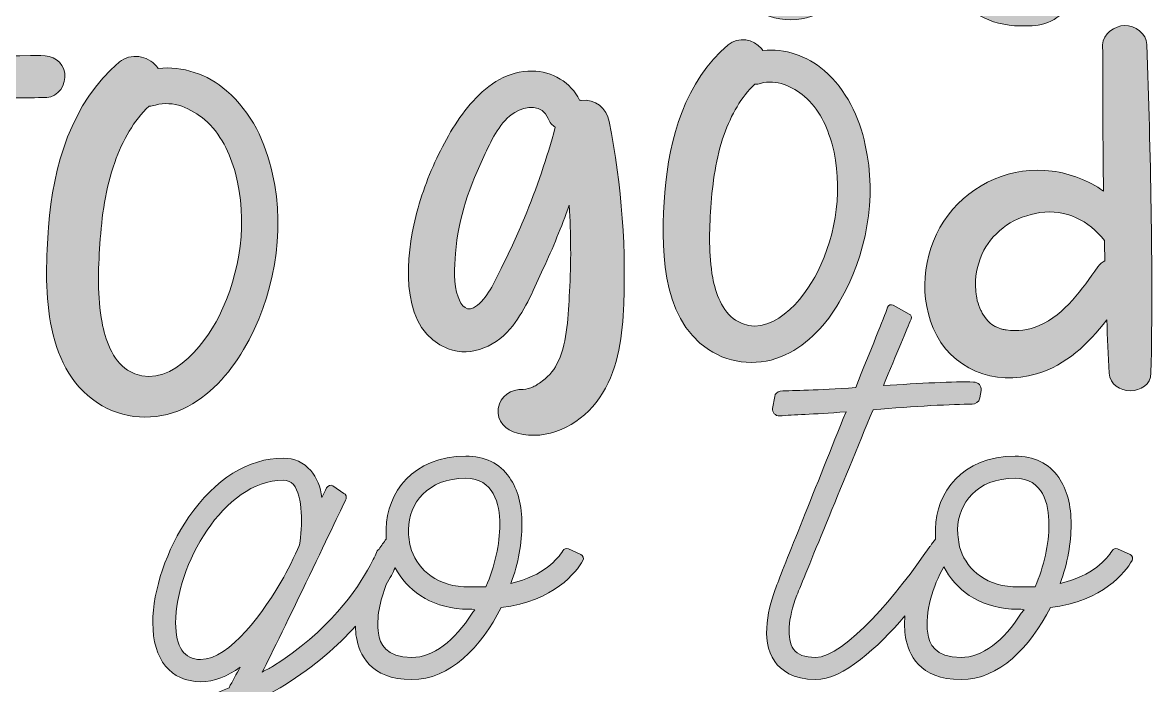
# Model space of a CAD drawing. Header units: inches. Extents: x 106 to 978, y -1050 to -26.
# Drawn here: x 471 to 965.6, y -706.8 to -416.7 of the extents above; entities that cross this region are included whole.
import ezdxf

# ---------------------------------------------------------------- set-up
doc = ezdxf.new("R2010")
doc.units = ezdxf.units.IN
doc.header["$MEASUREMENT"] = 0
doc.layers.add('Layer 1', color=7, linetype='Continuous')

# ---------------------------------------------------------------- blocks, each defined once
blk = doc.blocks.new('block 2')
at = {"layer": 'Layer 1', "true_color": 0xffffff}
h = blk.add_hatch(color=7, dxfattribs=at)
h.dxf.hatch_style = 2
edge = h.paths.add_edge_path()
edge.add_spline(control_points=[(773.33, -245.92), (773.33, -246.42), (773.17, -247.08), (773.17, -247.58), (773.17, -256.04), (771.84, -272.3), (771.51, -280.76), (771.01, -297.68), (770.35, -314.6), (769.85, -331.35), (769.02, -355.91), (766.7, -392.4), (788.76, -409.32), (794.24, -413.3), (800.54, -415.46), (806.84, -415.46), (832.99, -415.46), (847.69, -381.22), (856.43, -347.97), (857.79, -355.76), (859.55, -363.51), (861.75, -371.17), (865.9, -385.77), (872.2, -397.54), (880.66, -406.67), (889.12, -415.79), (900.74, -419.44), (915.17, -417.78), (922.97, -416.45), (929.44, -410.81), (934.91, -401.03), (940.39, -391.24), (945.03, -378.96), (949.01, -363.87), (952.99, -348.94), (956.81, -332.85), (960.29, -315.76), (961.62, -309.62), (962.95, -303.48), (964.27, -297.34), (964.77, -295.02), (964.61, -293.2), (963.61, -291.71), (962.61, -290.38), (961.45, -289.88), (959.96, -290.05), (958.47, -290.21), (957.31, -291.71), (956.48, -294.19), (955.65, -297.01), (954.15, -302.32), (952.33, -310.29), (950.01, -320.9), (947.02, -333.01), (943.37, -346.78), (939.72, -360.55), (935.57, -372.66), (930.93, -383.11), (926.12, -393.56), (921.14, -399.2), (915.67, -400.03), (912.18, -400.2), (909.7, -399.37), (907.87, -397.87), (906.05, -396.38), (904.39, -394.23), (902.73, -391.41), (897.25, -381.95), (893.27, -371.83), (890.62, -361.21), (885.15, -337.66), (882.49, -313.93), (882.99, -289.88), (883.82, -252.22), (884.98, -228.5), (886.8, -218.38), (889.62, -194.49), (893.44, -170.77), (898.08, -147.22), (899.74, -147.38), (901.24, -147.55), (902.89, -147.71), (914.34, -149.04), (924.29, -149.87), (933.09, -150.37), (941.88, -150.87), (947.52, -150.04), (950.34, -148.21), (952.49, -146.39), (954.15, -144.56), (954.98, -142.74), (955.81, -141.08), (956.31, -139.42), (956.48, -137.76), (956.64, -136.27), (956.48, -134.77), (956.15, -133.61), (955.65, -132.45), (955.32, -131.62), (954.82, -130.79), (954.65, -130.63), (954.49, -130.46), (954.49, -130.13), (954.32, -130.13), (954.32, -129.96), (954.32, -129.96), (954.15, -129.96), (954.15, -129.96), (954.15, -129.8), (947.19, -134.44), (937.4, -136.76), (924.79, -136.76), (916.83, -136.93), (908.7, -136.6), (900.41, -136.1), (901.73, -130.79), (903.39, -124.65), (905.22, -117.85), (908.54, -105.74), (912.35, -94.3), (916.66, -83.51), (920.98, -72.73), (925.29, -65.43), (929.77, -61.62), (930.43, -61.12), (930.76, -60.29), (930.93, -59.46), (930.93, -58.63), (930.6, -57.97), (930.1, -57.3), (927.94, -55.31), (925.29, -53.98), (922.14, -53.32), (918.99, -52.82), (915.67, -52.99), (912.52, -54.15), (907.7, -56.14), (902.56, -61.28), (896.76, -69.58), (890.95, -77.87), (884.48, -92.14), (877.18, -112.38), (874.69, -119.51), (872.54, -126.65), (870.38, -133.78), (865.4, -133.61), (860.76, -133.45), (856.61, -133.28), (848.15, -133.28), (842.34, -134.61), (839.36, -137.43), (838.53, -138.59), (837.87, -140.08), (837.7, -141.58), (837.37, -143.23), (837.2, -144.73), (837.37, -145.89), (837.53, -147.05), (837.7, -147.71), (838.2, -147.55), (844.17, -145.06), (853.13, -144.06), (865.24, -144.56), (865.9, -144.56), (866.73, -144.56), (867.39, -144.73), (862.75, -162.81), (859.1, -181.39), (856.78, -200.3), (852.8, -230.99), (851.14, -261.02), (851.8, -290.54), (851.8, -300.27), (852.46, -312.29), (853.77, -326.92), (846.44, -357.87), (832.64, -401.08), (815.64, -400.7), (807.01, -400.53), (803.36, -379.46), (802.36, -373.32), (798.55, -350.26), (801.04, -326.21), (801.87, -302.99), (802.2, -291.21), (804.19, -259.19), (803.69, -247.25), (803.69, -246.75), (803.69, -246.09), (803.69, -245.59), (810.82, -245.09), (813.81, -243.6), (813.65, -239.78), (813.48, -234.64), (802.2, -232.32), (787.93, -232.32), (773.67, -232.32), (762.05, -232.98), (762.05, -239.78), (762.05, -244.09), (767.53, -245.75), (773.33, -245.92)], knot_values=[0, 0, 0, 0, 1, 1, 1, 2, 2, 2, 3, 3, 3, 4, 4, 4, 5, 5, 5, 6, 6, 6, 7, 7, 7, 8, 8, 8, 9, 9, 9, 10, 10, 10, 11, 11, 11, 12, 12, 12, 13, 13, 13, 14, 14, 14, 15, 15, 15, 16, 16, 16, 17, 17, 17, 18, 18, 18, 19, 19, 19, 20, 20, 20, 21, 21, 21, 22, 22, 22, 23, 23, 23, 24, 24, 24, 25, 25, 25, 26, 26, 26, 27, 27, 27, 28, 28, 28, 29, 29, 29, 30, 30, 30, 31, 31, 31, 32, 32, 32, 33, 33, 33, 34, 34, 34, 35, 35, 35, 36, 36, 36, 37, 37, 37, 38, 38, 38, 39, 39, 39, 40, 40, 40, 41, 41, 41, 42, 42, 42, 43, 43, 43, 44, 44, 44, 45, 45, 45, 46, 46, 46, 47, 47, 47, 48, 48, 48, 49, 49, 49, 50, 50, 50, 51, 51, 51, 52, 52, 52, 53, 53, 53, 54, 54, 54, 55, 55, 55, 56, 56, 56, 57, 57, 57, 58, 58, 58, 59, 59, 59, 60, 60, 60, 61, 61, 61, 62, 62, 62, 63, 63, 63, 64, 64, 64, 65, 65, 65, 66, 66, 66, 67, 67, 67, 67], degree=3, periodic=1)
h = blk.add_hatch(color=7, dxfattribs=at)
h.dxf.hatch_style = 2
edge = h.paths.add_edge_path()
edge.add_spline(control_points=[(875.77, -500.94), (865.4, -514.95), (862.46, -534.17), (869.25, -550.37), (876.84, -568.48), (896.16, -575.83), (914.42, -570.44), (927.39, -566.61), (937.09, -557.33), (945.18, -546.83), (945.49, -554.59), (945.85, -562.35), (946.27, -570.12), (946.84, -580.36), (964.28, -580.42), (964.51, -570.02), (965.57, -522.07), (964.23, -474.22), (962.74, -426.29), (962.59, -421.51), (957.41, -417.88), (953.02, -417.97), (948.7, -418.06), (943.38, -421.48), (943.38, -426.39), (943.42, -447.75), (943.48, -469.09), (943.76, -490.42), (937.12, -485.85), (929.45, -482.78), (921.29, -481.67), (904.06, -479.33), (886.11, -486.97), (875.77, -500.94)], knot_values=[0, 0, 0, 0, 1, 1, 1, 2, 2, 2, 3, 3, 3, 4, 4, 4, 5, 5, 5, 6, 6, 6, 7, 7, 7, 8, 8, 8, 9, 9, 9, 10, 10, 10, 11, 11, 11, 11], degree=3, periodic=1)
edge = h.paths.add_edge_path()
edge.add_spline(control_points=[(944.14, -512.11), (944.2, -515.07), (944.27, -518.03), (944.34, -520.99), (943.26, -521.53), (942.22, -522.39), (941.32, -523.63), (934.39, -533.17), (926.93, -544.51), (915.66, -549.27), (910.85, -551.3), (906.14, -551.91), (901.18, -551.2), (900.6, -551.12), (900.03, -551.02), (899.46, -550.89), (899.36, -550.87), (899.28, -550.85), (899.21, -550.84), (899.12, -550.8), (898.99, -550.75), (898.81, -550.69), (898.29, -550.5), (895.68, -549.37), (896.54, -549.85), (893.9, -548.38), (893.25, -547.47), (891.37, -544.84), (891.21, -544.62), (891.11, -544.49), (891.05, -544.41), (891.02, -544.36), (891, -544.31), (890.96, -544.25), (890.67, -543.73), (890.4, -543.18), (890.15, -542.64), (889.53, -541.29), (888.94, -539.84), (888.53, -538.4), (888.64, -538.65), (888.15, -536.06), (888.09, -535.65), (888, -535.04), (887.92, -534.43), (887.86, -533.81), (887.86, -533.79), (887.72, -531.35), (887.71, -531.53), (887.72, -526.41), (888.92, -521.26), (891.47, -516.23), (893.47, -512.29), (897.07, -508.44), (901.38, -505.37), (905.18, -502.66), (911.02, -500.57), (915.89, -499.85), (927.34, -498.16), (937.38, -503.37), (944.14, -512.11)], knot_values=[0, 0, 0, 0, 1, 1, 1, 2, 2, 2, 3, 3, 3, 4, 4, 4, 5, 5, 5, 6, 6, 6, 7, 7, 7, 8, 8, 8, 9, 9, 9, 10, 10, 10, 11, 11, 11, 12, 12, 12, 13, 13, 13, 14, 14, 14, 15, 15, 15, 16, 16, 16, 17, 17, 17, 18, 18, 18, 19, 19, 19, 20, 20, 20, 20], degree=3, periodic=1)
h = blk.add_hatch(color=7, dxfattribs=at)
h.dxf.hatch_style = 2
edge = h.paths.add_edge_path()
edge.add_spline(control_points=[(828.19, -539.01), (840.15, -518.64), (844.73, -493.46), (839.58, -470.27), (836.83, -457.88), (831.33, -446.03), (821.56, -437.64), (813.97, -431.11), (804.4, -427.88), (794.77, -428.92), (794.58, -428.63), (794.39, -428.35), (794.17, -428.08), (790.78, -423.79), (783.94, -422.76), (779.65, -426.37), (760.83, -442.21), (753.72, -467.32), (751.92, -490.99), (750.2, -513.63), (749.47, -545.55), (771.03, -559.84), (780.93, -566.4), (793.81, -567.19), (804.56, -562.16), (814.79, -557.38), (822.55, -548.6), (828.19, -539.01)], knot_values=[0, 0, 0, 0, 1, 1, 1, 2, 2, 2, 3, 3, 3, 4, 4, 4, 5, 5, 5, 6, 6, 6, 7, 7, 7, 8, 8, 8, 9, 9, 9, 9], degree=3, periodic=1)
edge = h.paths.add_edge_path()
edge.add_spline(control_points=[(782.86, -546.99), (776.89, -543.19), (774.08, -534.84), (772.84, -528.33), (770.93, -518.23), (771.35, -507.85), (772.02, -497.65), (772.74, -486.76), (774.21, -475.86), (777.83, -465.69), (780.93, -456.98), (785.26, -449.24), (791.25, -443.68), (792.08, -443.65), (792.92, -443.51), (793.76, -443.27), (800.64, -441.27), (807.85, -444.61), (813.01, -448.98), (819.18, -454.2), (822.96, -462.27), (825.04, -469.93), (830.03, -488.33), (827.05, -508.94), (818.65, -525.88), (812.88, -537.5), (797.69, -556.41), (782.86, -546.99)], knot_values=[0, 0, 0, 0, 1, 1, 1, 2, 2, 2, 3, 3, 3, 4, 4, 4, 5, 5, 5, 6, 6, 6, 7, 7, 7, 8, 8, 8, 9, 9, 9, 9], degree=3, periodic=1)
h = blk.add_hatch(color=7, dxfattribs=at)
h.dxf.hatch_style = 2
edge = h.paths.add_edge_path()
edge.add_spline(control_points=[(503.71, -583.13), (514.77, -590.46), (529.17, -591.34), (541.19, -585.72), (552.63, -580.38), (561.31, -570.56), (567.61, -559.84), (580.98, -537.06), (586.1, -508.91), (580.35, -482.99), (577.28, -469.13), (571.13, -455.88), (560.2, -446.5), (551.71, -439.2), (541.02, -435.59), (530.25, -436.75), (530.04, -436.43), (529.82, -436.11), (529.58, -435.81), (525.79, -431.02), (518.13, -429.87), (513.34, -433.9), (492.3, -451.61), (484.35, -479.68), (482.34, -506.15), (480.41, -531.46), (479.6, -567.15), (503.71, -583.13)], knot_values=[0, 0, 0, 0, 1, 1, 1, 2, 2, 2, 3, 3, 3, 4, 4, 4, 5, 5, 5, 6, 6, 6, 7, 7, 7, 8, 8, 8, 9, 9, 9, 9], degree=3, periodic=1)
edge = h.paths.add_edge_path()
edge.add_spline(control_points=[(504.81, -513.59), (505.61, -501.42), (507.26, -489.24), (511.31, -477.87), (514.78, -468.12), (519.62, -459.47), (526.31, -453.25), (527.24, -453.22), (528.18, -453.07), (529.11, -452.8), (536.81, -450.56), (544.87, -454.3), (550.64, -459.18), (557.54, -465.02), (561.77, -474.04), (564.09, -482.6), (569.67, -503.18), (566.34, -526.22), (556.94, -545.16), (550.5, -558.15), (533.51, -579.3), (516.93, -568.76), (510.25, -564.52), (507.11, -555.18), (505.73, -547.9), (503.6, -536.61), (504.06, -525.01), (504.81, -513.59)], knot_values=[0, 0, 0, 0, 1, 1, 1, 2, 2, 2, 3, 3, 3, 4, 4, 4, 5, 5, 5, 6, 6, 6, 7, 7, 7, 8, 8, 8, 9, 9, 9, 9], degree=3, periodic=1)
h = blk.add_hatch(color=7, dxfattribs=at)
h.dxf.hatch_style = 2
edge = h.paths.add_edge_path()
edge.add_spline(control_points=[(489.48, -438.99), (488.71, -433.5), (484.03, -431.03), (478.99, -431.09), (454.57, -431.37), (430.14, -431.65), (405.72, -431.93), (400.68, -431.99), (397.14, -437.93), (397.78, -442.47), (398.56, -447.98), (403.26, -450.47), (408.32, -450.41), (415.96, -450.31), (423.6, -450.21), (431.24, -450.12), (432.21, -493.44), (432.36, -536.85), (436.12, -580.03), (437.06, -590.78), (455.05, -590.99), (455.39, -579.93), (456.72, -536.57), (454.54, -493.19), (453.05, -449.84), (462.56, -449.72), (472.07, -449.6), (481.57, -449.48), (486.6, -449.42), (490.11, -443.51), (489.48, -438.99)], knot_values=[0, 0, 0, 0, 1, 1, 1, 2, 2, 2, 3, 3, 3, 4, 4, 4, 5, 5, 5, 6, 6, 6, 7, 7, 7, 8, 8, 8, 9, 9, 9, 10, 10, 10, 10], degree=3, periodic=1)
h = blk.add_hatch(color=7, dxfattribs=at)
h.dxf.hatch_style = 2
edge = h.paths.add_edge_path()
edge.add_spline(control_points=[(668.01, -451.01), (661.38, -458.2), (656.36, -467.3), (652.16, -476.07), (647.68, -485.41), (644.29, -495.23), (642.08, -505.34), (638.29, -522.81), (636.53, -551.58), (657.08, -559.44), (667.69, -563.5), (678.85, -557.83), (685.38, -549.36), (691.02, -542.05), (694.87, -532.69), (698.73, -524.36), (702.92, -515.31), (706.71, -506.06), (710.06, -496.65), (710.86, -509.2), (710.92, -521.78), (710.21, -534.38), (709.61, -544.93), (709.32, -555.9), (705.35, -564.8), (703.74, -568.44), (701.61, -571.07), (698.31, -573.56), (696.28, -575.08), (695.85, -575.41), (694.24, -576.13), (692.99, -576.7), (691.38, -577.26), (689.91, -577.22), (684.69, -577.05), (679.78, -580.03), (679.06, -585.57), (678.32, -591.3), (682.34, -595.09), (687.42, -596.42), (700.48, -599.84), (713.84, -593.23), (721.83, -582.98), (730.09, -572.38), (732.91, -558.2), (733.64, -545.09), (735.23, -516.59), (733.13, -487.94), (727.56, -459.95), (726.42, -454.22), (721.37, -449.9), (715.34, -450.75), (715.29, -450.76), (715.25, -450.77), (715.2, -450.78), (714.99, -450.72), (714.79, -450.66), (714.58, -450.62), (710.85, -442.83), (702.49, -437.98), (693.9, -437.87), (683.38, -437.72), (674.88, -443.56), (668.01, -451.01)], knot_values=[0, 0, 0, 0, 1, 1, 1, 2, 2, 2, 3, 3, 3, 4, 4, 4, 5, 5, 5, 6, 6, 6, 7, 7, 7, 8, 8, 8, 9, 9, 9, 10, 10, 10, 11, 11, 11, 12, 12, 12, 13, 13, 13, 14, 14, 14, 15, 15, 15, 16, 16, 16, 17, 17, 17, 18, 18, 18, 19, 19, 19, 20, 20, 20, 21, 21, 21, 21], degree=3, periodic=1)
edge = h.paths.add_edge_path()
edge.add_spline(control_points=[(700.82, -458.58), (701.53, -460.44), (702.66, -461.69), (703.99, -462.44), (700.31, -475.94), (695.87, -489.21), (690.5, -502.15), (687.52, -509.3), (684.29, -516.35), (680.8, -523.27), (677.93, -528.98), (675, -536.31), (669.89, -540.42), (665.32, -544.09), (662.88, -540.7), (661.45, -536.78), (659.46, -531.28), (659.83, -523.77), (660.29, -517.69), (661.45, -502.16), (666.7, -487.93), (673.34, -473.97), (676.44, -467.46), (679.89, -459.89), (686.28, -455.96), (691.12, -452.97), (698.46, -452.38), (700.82, -458.58)], knot_values=[0, 0, 0, 0, 1, 1, 1, 2, 2, 2, 3, 3, 3, 4, 4, 4, 5, 5, 5, 6, 6, 6, 7, 7, 7, 8, 8, 8, 9, 9, 9, 9], degree=3, periodic=1)
h = blk.add_hatch(color=7, dxfattribs=at)
h.dxf.hatch_style = 2
edge = h.paths.add_edge_path()
edge.add_spline(control_points=[(856.91, -676.4), (856.62, -679.69), (856.67, -682.87), (857.19, -685.8), (858.41, -692.77), (862.95, -704.28), (881.43, -704.28), (898.09, -704.28), (911.72, -690.04), (920.5, -672.77), (943.83, -669.74), (953.22, -657.32), (956.25, -652.17), (956.86, -651.26), (956.25, -650.05), (955.34, -649.45), (955.34, -649.45), (949.89, -647.02), (949.89, -647.02), (948.98, -646.72), (948.07, -647.02), (947.47, -647.93), (945.35, -651.26), (939.29, -658.84), (924.75, -662.17), (928.08, -653.39), (929.59, -644.3), (929.59, -636.42), (929.59, -627.94), (927.78, -620.97), (924.14, -615.82), (919.9, -609.46), (913.23, -606.43), (905.06, -606.43), (881.73, -606.43), (870.52, -622.79), (870.22, -638.24), (870.22, -639.75), (870.22, -641.27), (870.22, -642.78), (869.48, -643.72), (868.75, -644.75), (868.03, -645.81), (867.82, -645.97), (867.63, -646.15), (867.5, -646.42), (854.48, -665.81), (830.55, -694.58), (817.82, -694.58), (812.97, -694.58), (809.95, -693.37), (808.13, -690.95), (805.1, -686.4), (805.7, -677.62), (809.64, -667.32), (812.97, -659.14), (829.64, -618.25), (842.96, -586.13), (860.84, -584.62), (878.11, -583.71), (886.28, -583.71), (887.8, -583.71), (889.31, -582.8), (889.61, -580.98), (889.61, -580.98), (890.22, -577.65), (890.22, -577.65), (890.52, -575.84), (889.01, -574.02), (886.89, -574.02), (878.71, -573.71), (863.26, -574.62), (847.51, -575.53), (853.26, -561.6), (857.81, -550.69), (859.63, -546.45), (859.93, -545.54), (859.63, -544.63), (858.72, -544.33), (858.72, -544.33), (851.75, -540.39), (851.75, -540.39), (850.84, -539.79), (849.63, -540.39), (849.33, -541.3), (847.51, -546.15), (842.05, -559.78), (835.39, -576.44), (818.12, -577.65), (808.43, -577.65), (802.37, -577.96), (801.16, -578.26), (799.95, -579.17), (799.95, -580.38), (799.95, -580.38), (799.04, -585.53), (799.04, -585.53), (798.74, -587.35), (800.25, -588.86), (802.07, -588.86), (808.43, -588.26), (816, -588.26), (831.15, -587.04), (818.43, -618.55), (803.58, -655.81), (800.56, -663.68), (797.53, -671.86), (793.28, -686.71), (799.95, -696.4), (802.67, -700.04), (807.83, -704.28), (817.82, -704.28), (829.93, -704.28), (844.97, -690.26), (856.91, -676.4)], knot_values=[0, 0, 0, 0, 1, 1, 1, 2, 2, 2, 3, 3, 3, 4, 4, 4, 5, 5, 5, 6, 6, 6, 7, 7, 7, 8, 8, 8, 9, 9, 9, 10, 10, 10, 11, 11, 11, 12, 12, 12, 13, 13, 13, 14, 14, 14, 15, 15, 15, 16, 16, 16, 17, 17, 17, 18, 18, 18, 19, 19, 19, 20, 20, 20, 21, 21, 21, 22, 22, 22, 23, 23, 23, 24, 24, 24, 25, 25, 25, 26, 26, 26, 27, 27, 27, 28, 28, 28, 29, 29, 29, 30, 30, 30, 31, 31, 31, 32, 32, 32, 33, 33, 33, 34, 34, 34, 35, 35, 35, 36, 36, 36, 37, 37, 37, 38, 38, 38, 38], degree=3, periodic=1)
edge = h.paths.add_edge_path()
edge.add_spline(control_points=[(905.06, -616.12), (917.17, -616.12), (919.9, -627.33), (919.9, -636.42), (919.9, -644.9), (917.78, -654.6), (913.84, -663.68), (910.81, -663.68), (907.78, -663.68), (904.15, -663.68), (890.82, -662.78), (883.24, -654.9), (880.82, -646.11), (880.22, -643.69), (879.91, -639.75), (879.91, -638.54), (880.22, -627.33), (888.09, -616.12), (905.06, -616.12)], knot_values=[0, 0, 0, 0, 1, 1, 1, 2, 2, 2, 3, 3, 3, 4, 4, 4, 5, 5, 5, 6, 6, 6, 6], degree=3, periodic=1)
edge = h.paths.add_edge_path()
edge.add_spline(control_points=[(873.85, -654.9), (879, -664.59), (888.7, -672.47), (903.54, -673.38), (905.36, -673.38), (907.18, -673.38), (909, -673.68), (908.69, -673.98), (908.39, -674.59), (907.78, -675.2), (900.21, -687.31), (890.52, -694.58), (881.43, -694.58), (869.92, -694.58), (867.49, -688.52), (866.89, -683.98), (865.37, -674.89), (869.31, -663.08), (873.85, -654.9)], knot_values=[0, 0, 0, 0, 1, 1, 1, 2, 2, 2, 3, 3, 3, 4, 4, 4, 5, 5, 5, 6, 6, 6, 6], degree=3, periodic=1)
h = blk.add_hatch(color=7, dxfattribs=at)
h.dxf.hatch_style = 2
edge = h.paths.add_edge_path()
edge.add_spline(control_points=[(680.31, -672.77), (703.63, -669.74), (713.02, -657.32), (716.05, -652.17), (716.66, -651.26), (716.05, -650.05), (715.14, -649.45), (715.14, -649.45), (709.69, -647.02), (709.69, -647.02), (708.78, -646.72), (707.87, -647.02), (707.27, -647.93), (705.15, -651.26), (699.09, -658.84), (684.55, -662.17), (687.88, -653.39), (689.39, -644.3), (689.39, -636.42), (689.39, -627.94), (687.58, -620.97), (683.94, -615.82), (679.7, -609.46), (673.04, -606.43), (664.86, -606.43), (641.53, -606.43), (630.32, -622.79), (630.02, -638.24), (630.02, -639.75), (630.02, -641.27), (630.02, -642.78), (628.97, -644.11), (627.93, -645.58), (626.93, -647.16), (626.6, -647.37), (626.3, -647.62), (626.09, -647.93), (625.76, -648.73), (625.29, -649.77), (624.73, -650.96), (624.15, -652.03), (623.58, -653.13), (623.04, -654.26), (617.39, -664.81), (604.76, -683.29), (580.35, -698.52), (579.14, -699.43), (577.32, -700.04), (575.81, -700.95), (583.38, -686.1), (610.95, -628.55), (612.46, -625.21), (612.76, -624.3), (612.46, -623.09), (611.55, -622.79), (611.55, -622.79), (606.71, -619.46), (606.71, -619.46), (605.8, -618.85), (604.59, -619.46), (603.98, -620.37), (603.37, -621.58), (602.77, -622.79), (601.86, -624.61), (601.25, -620.06), (599.74, -615.82), (597.01, -612.79), (593.98, -609.16), (589.74, -607.34), (584.9, -607.34), (569.75, -607.34), (555.21, -616.43), (543.7, -633.09), (534, -647.33), (527.94, -664.9), (527.94, -679.44), (527.94, -695.49), (535.82, -705.19), (548.85, -705.19), (554.9, -705.19), (560.66, -702.76), (566.11, -698.82), (564.6, -701.85), (562.78, -704.88), (561.27, -707.91), (557.63, -709.43), (553.69, -710.94), (549.75, -712.46), (537.64, -717.61), (524.91, -722.76), (516.13, -728.21), (497.95, -740.33), (488.56, -754.26), (491.59, -766.38), (493.11, -773.95), (500.08, -779.1), (509.47, -780.31), (510.68, -780.31), (511.89, -780.62), (513.1, -780.62), (533.7, -780.62), (545.21, -758.8), (559.75, -731.84), (560.96, -729.72), (561.87, -727.3), (563.39, -725.18), (564.9, -721.85), (566.72, -718.82), (568.54, -715.49), (574.9, -712.76), (580.65, -709.73), (585.5, -706.7), (598.95, -698.37), (609.04, -689.3), (616.54, -680.93), (616.58, -682.6), (616.72, -684.24), (616.99, -685.8), (618.21, -692.77), (622.75, -704.28), (641.23, -704.28), (657.89, -704.28), (671.52, -690.04), (680.31, -672.77)], knot_values=[0, 0, 0, 0, 1, 1, 1, 2, 2, 2, 3, 3, 3, 4, 4, 4, 5, 5, 5, 6, 6, 6, 7, 7, 7, 8, 8, 8, 9, 9, 9, 10, 10, 10, 11, 11, 11, 12, 12, 12, 13, 13, 13, 14, 14, 14, 15, 15, 15, 16, 16, 16, 17, 17, 17, 18, 18, 18, 19, 19, 19, 20, 20, 20, 21, 21, 21, 22, 22, 22, 23, 23, 23, 24, 24, 24, 25, 25, 25, 26, 26, 26, 27, 27, 27, 28, 28, 28, 29, 29, 29, 30, 30, 30, 31, 31, 31, 32, 32, 32, 33, 33, 33, 34, 34, 34, 35, 35, 35, 36, 36, 36, 37, 37, 37, 38, 38, 38, 39, 39, 39, 40, 40, 40, 41, 41, 41, 41], degree=3, periodic=1)
edge = h.paths.add_edge_path()
edge.add_spline(control_points=[(550.97, -727.3), (535.52, -756.08), (526.13, -772.44), (510.68, -770.62), (507.35, -770.32), (502.19, -768.8), (500.98, -763.95), (499.47, -757.9), (505.22, -746.99), (521.58, -736.69), (529.46, -731.24), (541.58, -726.39), (553.39, -721.54), (553.69, -721.54), (554, -721.54), (554.3, -721.24), (553.09, -723.36), (552.18, -725.48), (550.97, -727.3)], knot_values=[0, 0, 0, 0, 1, 1, 1, 2, 2, 2, 3, 3, 3, 4, 4, 4, 5, 5, 5, 6, 6, 6, 6], degree=3, periodic=1)
edge = h.paths.add_edge_path()
edge.add_spline(control_points=[(548.85, -695.49), (541.58, -695.49), (537.94, -690.04), (537.94, -679.44), (537.94, -654.6), (558.84, -617.03), (584.9, -617.03), (587.02, -617.03), (588.23, -617.64), (589.44, -618.85), (593.68, -624), (593.38, -637.33), (592.16, -645.21), (591.86, -646.42), (587.32, -655.51), (585.2, -659.44), (576.72, -674.59), (561.57, -695.49), (548.85, -695.49)], knot_values=[0, 0, 0, 0, 1, 1, 1, 2, 2, 2, 3, 3, 3, 4, 4, 4, 5, 5, 5, 6, 6, 6, 6], degree=3, periodic=1)
edge = h.paths.add_edge_path()
edge.add_spline(control_points=[(664.86, -616.12), (676.97, -616.12), (679.7, -627.33), (679.7, -636.42), (679.7, -644.9), (677.58, -654.6), (673.64, -663.68), (670.61, -663.68), (667.58, -663.68), (663.95, -663.68), (650.62, -662.78), (643.05, -654.9), (640.62, -646.11), (640.02, -643.69), (639.72, -639.75), (639.72, -638.54), (640.02, -627.33), (647.89, -616.12), (664.86, -616.12)], knot_values=[0, 0, 0, 0, 1, 1, 1, 2, 2, 2, 3, 3, 3, 4, 4, 4, 5, 5, 5, 6, 6, 6, 6], degree=3, periodic=1)
edge = h.paths.add_edge_path()
edge.add_spline(control_points=[(626.69, -683.98), (625.61, -677.5), (627.32, -669.65), (630.03, -662.7), (631.74, -659.81), (633.02, -657.32), (633.92, -655.37), (639.14, -664.85), (648.75, -672.49), (663.34, -673.38), (665.16, -673.38), (666.98, -673.38), (668.8, -673.68), (668.49, -673.98), (668.19, -674.59), (667.58, -675.2), (660.01, -687.31), (650.32, -694.58), (641.23, -694.58), (629.72, -694.58), (627.29, -688.52), (626.69, -683.98)], knot_values=[0, 0, 0, 0, 1, 1, 1, 2, 2, 2, 3, 3, 3, 4, 4, 4, 5, 5, 5, 6, 6, 6, 7, 7, 7, 7], degree=3, periodic=1)
at = {"layer": 'Layer 1', "lineweight": 0}
for points, knots in [([(773.33, -245.92), (773.33, -246.42), (773.17, -247.08), (773.17, -247.58), (773.17, -256.04), (771.84, -272.3), (771.51, -280.76), (771.01, -297.68), (770.35, -314.6), (769.85, -331.35), (769.02, -355.91), (766.7, -392.4), (788.76, -409.32), (794.24, -413.3), (800.54, -415.46), (806.84, -415.46), (832.99, -415.46), (847.69, -381.22), (856.43, -347.97), (857.79, -355.76), (859.55, -363.51), (861.75, -371.17), (865.9, -385.77), (872.2, -397.54), (880.66, -406.67), (889.12, -415.79), (900.74, -419.44), (915.17, -417.78), (922.97, -416.45), (929.44, -410.81), (934.91, -401.03), (940.39, -391.24), (945.03, -378.96), (949.01, -363.87), (952.99, -348.94), (956.81, -332.85), (960.29, -315.76), (961.62, -309.62), (962.95, -303.48), (964.27, -297.34), (964.77, -295.02), (964.61, -293.2), (963.61, -291.71), (962.61, -290.38), (961.45, -289.88), (959.96, -290.05), (958.47, -290.21), (957.31, -291.71), (956.48, -294.19), (955.65, -297.01), (954.15, -302.32), (952.33, -310.29), (950.01, -320.9), (947.02, -333.01), (943.37, -346.78), (939.72, -360.55), (935.57, -372.66), (930.93, -383.11), (926.12, -393.56), (921.14, -399.2), (915.67, -400.03), (912.18, -400.2), (909.7, -399.37), (907.87, -397.87), (906.05, -396.38), (904.39, -394.23), (902.73, -391.41), (897.25, -381.95), (893.27, -371.83), (890.62, -361.21), (885.15, -337.66), (882.49, -313.93), (882.99, -289.88), (883.82, -252.22), (884.98, -228.5), (886.8, -218.38), (889.62, -194.49), (893.44, -170.77), (898.08, -147.22), (899.74, -147.38), (901.24, -147.55), (902.89, -147.71), (914.34, -149.04), (924.29, -149.87), (933.09, -150.37), (941.88, -150.87), (947.52, -150.04), (950.34, -148.21), (952.49, -146.39), (954.15, -144.56), (954.98, -142.74), (955.81, -141.08), (956.31, -139.42), (956.48, -137.76), (956.64, -136.27), (956.48, -134.77), (956.15, -133.61), (955.65, -132.45), (955.32, -131.62), (954.82, -130.79), (954.65, -130.63), (954.49, -130.46), (954.49, -130.13), (954.32, -130.13), (954.32, -129.96), (954.32, -129.96), (954.15, -129.96), (954.15, -129.96), (954.15, -129.8), (947.19, -134.44), (937.4, -136.76), (924.79, -136.76), (916.83, -136.93), (908.7, -136.6), (900.41, -136.1), (901.73, -130.79), (903.39, -124.65), (905.22, -117.85), (908.54, -105.74), (912.35, -94.3), (916.66, -83.51), (920.98, -72.73), (925.29, -65.43), (929.77, -61.62), (930.43, -61.12), (930.76, -60.29), (930.93, -59.46), (930.93, -58.63), (930.6, -57.97), (930.1, -57.3), (927.94, -55.31), (925.29, -53.98), (922.14, -53.32), (918.99, -52.82), (915.67, -52.99), (912.52, -54.15), (907.7, -56.14), (902.56, -61.28), (896.76, -69.58), (890.95, -77.87), (884.48, -92.14), (877.18, -112.38), (874.69, -119.51), (872.54, -126.65), (870.38, -133.78), (865.4, -133.61), (860.76, -133.45), (856.61, -133.28), (848.15, -133.28), (842.34, -134.61), (839.36, -137.43), (838.53, -138.59), (837.87, -140.08), (837.7, -141.58), (837.37, -143.23), (837.2, -144.73), (837.37, -145.89), (837.53, -147.05), (837.7, -147.71), (838.2, -147.55), (844.17, -145.06), (853.13, -144.06), (865.24, -144.56), (865.9, -144.56), (866.73, -144.56), (867.39, -144.73), (862.75, -162.81), (859.1, -181.39), (856.78, -200.3), (852.8, -230.99), (851.14, -261.02), (851.8, -290.54), (851.8, -300.27), (852.46, -312.29), (853.77, -326.92), (846.44, -357.87), (832.64, -401.08), (815.64, -400.7), (807.01, -400.53), (803.36, -379.46), (802.36, -373.32), (798.55, -350.26), (801.04, -326.21), (801.87, -302.99), (802.2, -291.21), (804.19, -259.19), (803.69, -247.25), (803.69, -246.75), (803.69, -246.09), (803.69, -245.59), (810.82, -245.09), (813.81, -243.6), (813.65, -239.78), (813.48, -234.64), (802.2, -232.32), (787.93, -232.32), (773.67, -232.32), (762.05, -232.98), (762.05, -239.78), (762.05, -244.09), (767.53, -245.75), (773.33, -245.92)], [0, 0, 0, 0, 1, 1, 1, 2, 2, 2, 3, 3, 3, 4, 4, 4, 5, 5, 5, 6, 6, 6, 7, 7, 7, 8, 8, 8, 9, 9, 9, 10, 10, 10, 11, 11, 11, 12, 12, 12, 13, 13, 13, 14, 14, 14, 15, 15, 15, 16, 16, 16, 17, 17, 17, 18, 18, 18, 19, 19, 19, 20, 20, 20, 21, 21, 21, 22, 22, 22, 23, 23, 23, 24, 24, 24, 25, 25, 25, 26, 26, 26, 27, 27, 27, 28, 28, 28, 29, 29, 29, 30, 30, 30, 31, 31, 31, 32, 32, 32, 33, 33, 33, 34, 34, 34, 35, 35, 35, 36, 36, 36, 37, 37, 37, 38, 38, 38, 39, 39, 39, 40, 40, 40, 41, 41, 41, 42, 42, 42, 43, 43, 43, 44, 44, 44, 45, 45, 45, 46, 46, 46, 47, 47, 47, 48, 48, 48, 49, 49, 49, 50, 50, 50, 51, 51, 51, 52, 52, 52, 53, 53, 53, 54, 54, 54, 55, 55, 55, 56, 56, 56, 57, 57, 57, 58, 58, 58, 59, 59, 59, 60, 60, 60, 61, 61, 61, 62, 62, 62, 63, 63, 63, 64, 64, 64, 65, 65, 65, 66, 66, 66, 67, 67, 67, 67]), ([(875.77, -500.94), (865.4, -514.95), (862.46, -534.17), (869.25, -550.37), (876.84, -568.48), (896.16, -575.83), (914.42, -570.44), (927.39, -566.61), (937.09, -557.33), (945.18, -546.83), (945.49, -554.59), (945.85, -562.35), (946.27, -570.12), (946.84, -580.36), (964.28, -580.42), (964.51, -570.02), (965.57, -522.07), (964.23, -474.22), (962.74, -426.29), (962.59, -421.51), (957.41, -417.88), (953.02, -417.97), (948.7, -418.06), (943.38, -421.48), (943.38, -426.39), (943.42, -447.75), (943.48, -469.09), (943.76, -490.42), (937.12, -485.85), (929.45, -482.78), (921.29, -481.67), (904.06, -479.33), (886.11, -486.97), (875.77, -500.94)], [0, 0, 0, 0, 1, 1, 1, 2, 2, 2, 3, 3, 3, 4, 4, 4, 5, 5, 5, 6, 6, 6, 7, 7, 7, 8, 8, 8, 9, 9, 9, 10, 10, 10, 11, 11, 11, 11]), ([(828.19, -539.01), (840.15, -518.64), (844.73, -493.46), (839.58, -470.27), (836.83, -457.88), (831.33, -446.03), (821.56, -437.64), (813.97, -431.11), (804.4, -427.88), (794.77, -428.92), (794.58, -428.63), (794.39, -428.35), (794.17, -428.08), (790.78, -423.79), (783.94, -422.76), (779.65, -426.37), (760.83, -442.21), (753.72, -467.32), (751.92, -490.99), (750.2, -513.63), (749.47, -545.55), (771.03, -559.84), (780.93, -566.4), (793.81, -567.19), (804.56, -562.16), (814.79, -557.38), (822.55, -548.6), (828.19, -539.01)], [0, 0, 0, 0, 1, 1, 1, 2, 2, 2, 3, 3, 3, 4, 4, 4, 5, 5, 5, 6, 6, 6, 7, 7, 7, 8, 8, 8, 9, 9, 9, 9]), ([(503.71, -583.13), (514.77, -590.46), (529.17, -591.34), (541.19, -585.72), (552.63, -580.38), (561.31, -570.56), (567.61, -559.84), (580.98, -537.06), (586.1, -508.91), (580.35, -482.99), (577.28, -469.13), (571.13, -455.88), (560.2, -446.5), (551.71, -439.2), (541.02, -435.59), (530.25, -436.75), (530.04, -436.43), (529.82, -436.11), (529.58, -435.81), (525.79, -431.02), (518.13, -429.87), (513.34, -433.9), (492.3, -451.61), (484.35, -479.68), (482.34, -506.15), (480.41, -531.46), (479.6, -567.15), (503.71, -583.13)], [0, 0, 0, 0, 1, 1, 1, 2, 2, 2, 3, 3, 3, 4, 4, 4, 5, 5, 5, 6, 6, 6, 7, 7, 7, 8, 8, 8, 9, 9, 9, 9]), ([(489.48, -438.99), (488.71, -433.5), (484.03, -431.03), (478.99, -431.09), (454.57, -431.37), (430.14, -431.65), (405.72, -431.93), (400.68, -431.99), (397.14, -437.93), (397.78, -442.47), (398.56, -447.98), (403.26, -450.47), (408.32, -450.41), (415.96, -450.31), (423.6, -450.21), (431.24, -450.12), (432.21, -493.44), (432.36, -536.85), (436.12, -580.03), (437.06, -590.78), (455.05, -590.99), (455.39, -579.93), (456.72, -536.57), (454.54, -493.19), (453.05, -449.84), (462.56, -449.72), (472.07, -449.6), (481.57, -449.48), (486.6, -449.42), (490.11, -443.51), (489.48, -438.99)], [0, 0, 0, 0, 1, 1, 1, 2, 2, 2, 3, 3, 3, 4, 4, 4, 5, 5, 5, 6, 6, 6, 7, 7, 7, 8, 8, 8, 9, 9, 9, 10, 10, 10, 10]), ([(668.01, -451.01), (661.38, -458.2), (656.36, -467.3), (652.16, -476.07), (647.68, -485.41), (644.29, -495.23), (642.08, -505.34), (638.29, -522.81), (636.53, -551.58), (657.08, -559.44), (667.69, -563.5), (678.85, -557.83), (685.38, -549.36), (691.02, -542.05), (694.87, -532.69), (698.73, -524.36), (702.92, -515.31), (706.71, -506.06), (710.06, -496.65), (710.86, -509.2), (710.92, -521.78), (710.21, -534.38), (709.61, -544.93), (709.32, -555.9), (705.35, -564.8), (703.74, -568.44), (701.61, -571.07), (698.31, -573.56), (696.28, -575.08), (695.85, -575.41), (694.24, -576.13), (692.99, -576.7), (691.38, -577.26), (689.91, -577.22), (684.69, -577.05), (679.78, -580.03), (679.06, -585.57), (678.32, -591.3), (682.34, -595.09), (687.42, -596.42), (700.48, -599.84), (713.84, -593.23), (721.83, -582.98), (730.09, -572.38), (732.91, -558.2), (733.64, -545.09), (735.23, -516.59), (733.13, -487.94), (727.56, -459.95), (726.42, -454.22), (721.37, -449.9), (715.34, -450.75), (715.29, -450.76), (715.25, -450.77), (715.2, -450.78), (714.99, -450.72), (714.79, -450.66), (714.58, -450.62), (710.85, -442.83), (702.49, -437.98), (693.9, -437.87), (683.38, -437.72), (674.88, -443.56), (668.01, -451.01)], [0, 0, 0, 0, 1, 1, 1, 2, 2, 2, 3, 3, 3, 4, 4, 4, 5, 5, 5, 6, 6, 6, 7, 7, 7, 8, 8, 8, 9, 9, 9, 10, 10, 10, 11, 11, 11, 12, 12, 12, 13, 13, 13, 14, 14, 14, 15, 15, 15, 16, 16, 16, 17, 17, 17, 18, 18, 18, 19, 19, 19, 20, 20, 20, 21, 21, 21, 21]), ([(782.86, -546.99), (776.89, -543.19), (774.08, -534.84), (772.84, -528.33), (770.93, -518.23), (771.35, -507.85), (772.02, -497.65), (772.74, -486.76), (774.21, -475.86), (777.83, -465.69), (780.93, -456.98), (785.26, -449.24), (791.25, -443.68), (792.08, -443.65), (792.92, -443.51), (793.76, -443.27), (800.64, -441.27), (807.85, -444.61), (813.01, -448.98), (819.18, -454.2), (822.96, -462.27), (825.04, -469.93), (830.03, -488.33), (827.05, -508.94), (818.65, -525.88), (812.88, -537.5), (797.69, -556.41), (782.86, -546.99)], [0, 0, 0, 0, 1, 1, 1, 2, 2, 2, 3, 3, 3, 4, 4, 4, 5, 5, 5, 6, 6, 6, 7, 7, 7, 8, 8, 8, 9, 9, 9, 9]), ([(504.81, -513.59), (505.61, -501.42), (507.26, -489.24), (511.31, -477.87), (514.78, -468.12), (519.62, -459.47), (526.31, -453.25), (527.24, -453.22), (528.18, -453.07), (529.11, -452.8), (536.81, -450.56), (544.87, -454.3), (550.64, -459.18), (557.54, -465.02), (561.77, -474.04), (564.09, -482.6), (569.67, -503.18), (566.34, -526.22), (556.94, -545.16), (550.5, -558.15), (533.51, -579.3), (516.93, -568.76), (510.25, -564.52), (507.11, -555.18), (505.73, -547.9), (503.6, -536.61), (504.06, -525.01), (504.81, -513.59)], [0, 0, 0, 0, 1, 1, 1, 2, 2, 2, 3, 3, 3, 4, 4, 4, 5, 5, 5, 6, 6, 6, 7, 7, 7, 8, 8, 8, 9, 9, 9, 9]), ([(700.82, -458.58), (701.53, -460.44), (702.66, -461.69), (703.99, -462.44), (700.31, -475.94), (695.87, -489.21), (690.5, -502.15), (687.52, -509.3), (684.29, -516.35), (680.8, -523.27), (677.93, -528.98), (675, -536.31), (669.89, -540.42), (665.32, -544.09), (662.88, -540.7), (661.45, -536.78), (659.46, -531.28), (659.83, -523.77), (660.29, -517.69), (661.45, -502.16), (666.7, -487.93), (673.34, -473.97), (676.44, -467.46), (679.89, -459.89), (686.28, -455.96), (691.12, -452.97), (698.46, -452.38), (700.82, -458.58)], [0, 0, 0, 0, 1, 1, 1, 2, 2, 2, 3, 3, 3, 4, 4, 4, 5, 5, 5, 6, 6, 6, 7, 7, 7, 8, 8, 8, 9, 9, 9, 9]), ([(944.14, -512.11), (944.2, -515.07), (944.27, -518.03), (944.34, -520.99), (943.26, -521.53), (942.22, -522.39), (941.32, -523.63), (934.39, -533.17), (926.93, -544.51), (915.66, -549.27), (910.85, -551.3), (906.14, -551.91), (901.18, -551.2), (900.6, -551.12), (900.03, -551.02), (899.46, -550.89), (899.36, -550.87), (899.28, -550.85), (899.21, -550.84), (899.12, -550.8), (898.99, -550.75), (898.81, -550.69), (898.29, -550.5), (895.68, -549.37), (896.54, -549.85), (893.9, -548.38), (893.25, -547.47), (891.37, -544.84), (891.21, -544.62), (891.11, -544.49), (891.05, -544.41), (891.02, -544.36), (891, -544.31), (890.96, -544.25), (890.67, -543.73), (890.4, -543.18), (890.15, -542.64), (889.53, -541.29), (888.94, -539.84), (888.53, -538.4), (888.64, -538.65), (888.15, -536.06), (888.09, -535.65), (888, -535.04), (887.92, -534.43), (887.86, -533.81), (887.86, -533.79), (887.72, -531.35), (887.71, -531.53), (887.72, -526.41), (888.92, -521.26), (891.47, -516.23), (893.47, -512.29), (897.07, -508.44), (901.38, -505.37), (905.18, -502.66), (911.02, -500.57), (915.89, -499.85), (927.34, -498.16), (937.38, -503.37), (944.14, -512.11)], [0, 0, 0, 0, 1, 1, 1, 2, 2, 2, 3, 3, 3, 4, 4, 4, 5, 5, 5, 6, 6, 6, 7, 7, 7, 8, 8, 8, 9, 9, 9, 10, 10, 10, 11, 11, 11, 12, 12, 12, 13, 13, 13, 14, 14, 14, 15, 15, 15, 16, 16, 16, 17, 17, 17, 18, 18, 18, 19, 19, 19, 20, 20, 20, 20]), ([(856.91, -676.4), (856.62, -679.69), (856.67, -682.87), (857.19, -685.8), (858.41, -692.77), (862.95, -704.28), (881.43, -704.28), (898.09, -704.28), (911.72, -690.04), (920.5, -672.77), (943.83, -669.74), (953.22, -657.32), (956.25, -652.17), (956.86, -651.26), (956.25, -650.05), (955.34, -649.45), (955.34, -649.45), (949.89, -647.02), (949.89, -647.02), (948.98, -646.72), (948.07, -647.02), (947.47, -647.93), (945.35, -651.26), (939.29, -658.84), (924.75, -662.17), (928.08, -653.39), (929.59, -644.3), (929.59, -636.42), (929.59, -627.94), (927.78, -620.97), (924.14, -615.82), (919.9, -609.46), (913.23, -606.43), (905.06, -606.43), (881.73, -606.43), (870.52, -622.79), (870.22, -638.24), (870.22, -639.75), (870.22, -641.27), (870.22, -642.78), (869.48, -643.72), (868.75, -644.75), (868.03, -645.81), (867.82, -645.97), (867.63, -646.15), (867.5, -646.42), (854.48, -665.81), (830.55, -694.58), (817.82, -694.58), (812.97, -694.58), (809.95, -693.37), (808.13, -690.95), (805.1, -686.4), (805.7, -677.62), (809.64, -667.32), (812.97, -659.14), (829.64, -618.25), (842.96, -586.13), (860.84, -584.62), (878.11, -583.71), (886.28, -583.71), (887.8, -583.71), (889.31, -582.8), (889.61, -580.98), (889.61, -580.98), (890.22, -577.65), (890.22, -577.65), (890.52, -575.84), (889.01, -574.02), (886.89, -574.02), (878.71, -573.71), (863.26, -574.62), (847.51, -575.53), (853.26, -561.6), (857.81, -550.69), (859.63, -546.45), (859.93, -545.54), (859.63, -544.63), (858.72, -544.33), (858.72, -544.33), (851.75, -540.39), (851.75, -540.39), (850.84, -539.79), (849.63, -540.39), (849.33, -541.3), (847.51, -546.15), (842.05, -559.78), (835.39, -576.44), (818.12, -577.65), (808.43, -577.65), (802.37, -577.96), (801.16, -578.26), (799.95, -579.17), (799.95, -580.38), (799.95, -580.38), (799.04, -585.53), (799.04, -585.53), (798.74, -587.35), (800.25, -588.86), (802.07, -588.86), (808.43, -588.26), (816, -588.26), (831.15, -587.04), (818.43, -618.55), (803.58, -655.81), (800.56, -663.68), (797.53, -671.86), (793.28, -686.71), (799.95, -696.4), (802.67, -700.04), (807.83, -704.28), (817.82, -704.28), (829.93, -704.28), (844.97, -690.26), (856.91, -676.4)], [0, 0, 0, 0, 1, 1, 1, 2, 2, 2, 3, 3, 3, 4, 4, 4, 5, 5, 5, 6, 6, 6, 7, 7, 7, 8, 8, 8, 9, 9, 9, 10, 10, 10, 11, 11, 11, 12, 12, 12, 13, 13, 13, 14, 14, 14, 15, 15, 15, 16, 16, 16, 17, 17, 17, 18, 18, 18, 19, 19, 19, 20, 20, 20, 21, 21, 21, 22, 22, 22, 23, 23, 23, 24, 24, 24, 25, 25, 25, 26, 26, 26, 27, 27, 27, 28, 28, 28, 29, 29, 29, 30, 30, 30, 31, 31, 31, 32, 32, 32, 33, 33, 33, 34, 34, 34, 35, 35, 35, 36, 36, 36, 37, 37, 37, 38, 38, 38, 38]), ([(680.31, -672.77), (703.63, -669.74), (713.02, -657.32), (716.05, -652.17), (716.66, -651.26), (716.05, -650.05), (715.14, -649.45), (715.14, -649.45), (709.69, -647.02), (709.69, -647.02), (708.78, -646.72), (707.87, -647.02), (707.27, -647.93), (705.15, -651.26), (699.09, -658.84), (684.55, -662.17), (687.88, -653.39), (689.39, -644.3), (689.39, -636.42), (689.39, -627.94), (687.58, -620.97), (683.94, -615.82), (679.7, -609.46), (673.04, -606.43), (664.86, -606.43), (641.53, -606.43), (630.32, -622.79), (630.02, -638.24), (630.02, -639.75), (630.02, -641.27), (630.02, -642.78), (628.97, -644.11), (627.93, -645.58), (626.93, -647.16), (626.6, -647.37), (626.3, -647.62), (626.09, -647.93), (625.76, -648.73), (625.29, -649.77), (624.73, -650.96), (624.15, -652.03), (623.58, -653.13), (623.04, -654.26), (617.39, -664.81), (604.76, -683.29), (580.35, -698.52), (579.14, -699.43), (577.32, -700.04), (575.81, -700.95), (583.38, -686.1), (610.95, -628.55), (612.46, -625.21), (612.76, -624.3), (612.46, -623.09), (611.55, -622.79), (611.55, -622.79), (606.71, -619.46), (606.71, -619.46), (605.8, -618.85), (604.59, -619.46), (603.98, -620.37), (603.37, -621.58), (602.77, -622.79), (601.86, -624.61), (601.25, -620.06), (599.74, -615.82), (597.01, -612.79), (593.98, -609.16), (589.74, -607.34), (584.9, -607.34), (569.75, -607.34), (555.21, -616.43), (543.7, -633.09), (534, -647.33), (527.94, -664.9), (527.94, -679.44), (527.94, -695.49), (535.82, -705.19), (548.85, -705.19), (554.9, -705.19), (560.66, -702.76), (566.11, -698.82), (564.6, -701.85), (562.78, -704.88), (561.27, -707.91), (557.63, -709.43), (553.69, -710.94), (549.75, -712.46), (537.64, -717.61), (524.91, -722.76), (516.13, -728.21), (497.95, -740.33), (488.56, -754.26), (491.59, -766.38), (493.11, -773.95), (500.08, -779.1), (509.47, -780.31), (510.68, -780.31), (511.89, -780.62), (513.1, -780.62), (533.7, -780.62), (545.21, -758.8), (559.75, -731.84), (560.96, -729.72), (561.87, -727.3), (563.39, -725.18), (564.9, -721.85), (566.72, -718.82), (568.54, -715.49), (574.9, -712.76), (580.65, -709.73), (585.5, -706.7), (598.95, -698.37), (609.04, -689.3), (616.54, -680.93), (616.58, -682.6), (616.72, -684.24), (616.99, -685.8), (618.21, -692.77), (622.75, -704.28), (641.23, -704.28), (657.89, -704.28), (671.52, -690.04), (680.31, -672.77)], [0, 0, 0, 0, 1, 1, 1, 2, 2, 2, 3, 3, 3, 4, 4, 4, 5, 5, 5, 6, 6, 6, 7, 7, 7, 8, 8, 8, 9, 9, 9, 10, 10, 10, 11, 11, 11, 12, 12, 12, 13, 13, 13, 14, 14, 14, 15, 15, 15, 16, 16, 16, 17, 17, 17, 18, 18, 18, 19, 19, 19, 20, 20, 20, 21, 21, 21, 22, 22, 22, 23, 23, 23, 24, 24, 24, 25, 25, 25, 26, 26, 26, 27, 27, 27, 28, 28, 28, 29, 29, 29, 30, 30, 30, 31, 31, 31, 32, 32, 32, 33, 33, 33, 34, 34, 34, 35, 35, 35, 36, 36, 36, 37, 37, 37, 38, 38, 38, 39, 39, 39, 40, 40, 40, 41, 41, 41, 41]), ([(548.85, -695.49), (541.58, -695.49), (537.94, -690.04), (537.94, -679.44), (537.94, -654.6), (558.84, -617.03), (584.9, -617.03), (587.02, -617.03), (588.23, -617.64), (589.44, -618.85), (593.68, -624), (593.38, -637.33), (592.16, -645.21), (591.86, -646.42), (587.32, -655.51), (585.2, -659.44), (576.72, -674.59), (561.57, -695.49), (548.85, -695.49)], [0, 0, 0, 0, 1, 1, 1, 2, 2, 2, 3, 3, 3, 4, 4, 4, 5, 5, 5, 6, 6, 6, 6]), ([(664.86, -616.12), (676.97, -616.12), (679.7, -627.33), (679.7, -636.42), (679.7, -644.9), (677.58, -654.6), (673.64, -663.68), (670.61, -663.68), (667.58, -663.68), (663.95, -663.68), (650.62, -662.78), (643.05, -654.9), (640.62, -646.11), (640.02, -643.69), (639.72, -639.75), (639.72, -638.54), (640.02, -627.33), (647.89, -616.12), (664.86, -616.12)], [0, 0, 0, 0, 1, 1, 1, 2, 2, 2, 3, 3, 3, 4, 4, 4, 5, 5, 5, 6, 6, 6, 6]), ([(905.06, -616.12), (917.17, -616.12), (919.9, -627.33), (919.9, -636.42), (919.9, -644.9), (917.78, -654.6), (913.84, -663.68), (910.81, -663.68), (907.78, -663.68), (904.15, -663.68), (890.82, -662.78), (883.24, -654.9), (880.82, -646.11), (880.22, -643.69), (879.91, -639.75), (879.91, -638.54), (880.22, -627.33), (888.09, -616.12), (905.06, -616.12)], [0, 0, 0, 0, 1, 1, 1, 2, 2, 2, 3, 3, 3, 4, 4, 4, 5, 5, 5, 6, 6, 6, 6]), ([(626.69, -683.98), (625.61, -677.5), (627.32, -669.65), (630.03, -662.7), (631.74, -659.81), (633.02, -657.32), (633.92, -655.37), (639.14, -664.85), (648.75, -672.49), (663.34, -673.38), (665.16, -673.38), (666.98, -673.38), (668.8, -673.68), (668.49, -673.98), (668.19, -674.59), (667.58, -675.2), (660.01, -687.31), (650.32, -694.58), (641.23, -694.58), (629.72, -694.58), (627.29, -688.52), (626.69, -683.98)], [0, 0, 0, 0, 1, 1, 1, 2, 2, 2, 3, 3, 3, 4, 4, 4, 5, 5, 5, 6, 6, 6, 7, 7, 7, 7]), ([(873.85, -654.9), (879, -664.59), (888.7, -672.47), (903.54, -673.38), (905.36, -673.38), (907.18, -673.38), (909, -673.68), (908.69, -673.98), (908.39, -674.59), (907.78, -675.2), (900.21, -687.31), (890.52, -694.58), (881.43, -694.58), (869.92, -694.58), (867.49, -688.52), (866.89, -683.98), (865.37, -674.89), (869.31, -663.08), (873.85, -654.9)], [0, 0, 0, 0, 1, 1, 1, 2, 2, 2, 3, 3, 3, 4, 4, 4, 5, 5, 5, 6, 6, 6, 6])]:
    blk.add_open_spline(points, degree=3, knots=knots, dxfattribs=at)

msp = doc.modelspace()

# ---------------------------------------------------------------- block references
at = {"layer": 'Layer 1'}
msp.add_blockref('block 2', (0, 0), dxfattribs=at)

doc.saveas('drawing.dxf')
